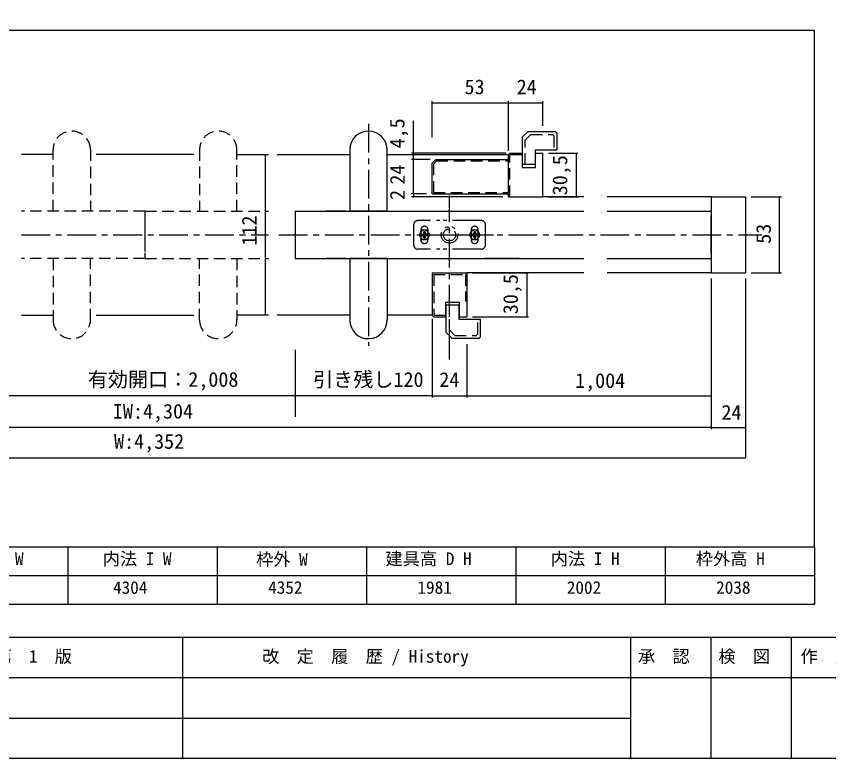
# Model space of a CAD drawing. Units: millimetres, scale not verified. Extents: x -800 to 800, y -554 to 554.
# Drawn here: x -404 to 162, y -554 to -37 of the extents above; entities that cross this region are included whole.
import ezdxf
from ezdxf.enums import TextEntityAlignment as Align

# ---------------------------------------------------------------- set-up
doc = ezdxf.new("R2010")
doc.units = ezdxf.units.MM
doc.header["$LTSCALE"] = 4
for name, pattern in [('CHAIN1', [8, 5, -1, 1, -1]), ('DOUBLE_CHAIN1', [8.8, 5, -1, 0.6, -0.6, 0.6, -1]), ('USER9', [3, 2, -1])]:
    doc.linetypes.add(name, pattern=pattern)
for name, color, linetype, lineweight in [('1-0', 7, 'Continuous', 25), ('1-4_0', 7, 'Continuous', 25), ('2-0', 7, 'Continuous', 25)]:
    doc.layers.add(name, color=color, linetype=linetype, lineweight=lineweight)
doc.styles.add('ＭＳ ゴシック', font='')
doc.styles.get('ＭＳ ゴシック').set_extended_font_data('MS Gothic')

msp = doc.modelspace()

# ---------------------------------------------------------------- linework, layer by layer
at = {"layer": '1-0'}
for p, q in [((152, -47), (-780, -47)), ((152, -47), (-780, -47)), ((152, -47), (-780, -47)), ((152, -47), (-780, -47)), ((152, -407), (152, -47)), ((152, -407), (152, -47)), ((152, -407), (-780, -407)), ((152, -407), (-780, -407)), ((-288.132, -470.401), (-288.132, -554.401)), ((23.868, -470.401), (23.868, -554.401)), ((79.868, -470.401), (79.868, -554.401)), ((135.868, -470.401), (135.868, -554.401)), ((23.868, -526.401), (-476.132, -526.401))]:
    msp.add_line(p, q, dxfattribs=at)
at = {"layer": '1-4_0'}
for p, q in [((152, -47), (-780, -47)), ((152, -47), (-780, -47)), ((152, -407), (152, -47)), ((152, -407), (-780, -407)), ((152, -407), (-780, -407)), ((-368, -407), (-368, -447)), ((-264, -407), (-264, -447)), ((-160, -407), (-160, -447)), ((-56, -407), (-56, -447)), ((48, -407), (48, -447)), ((152, -407), (152, -447)), ((152, -427), (-780, -427)), ((152, -447), (-780, -447)), ((800, -470), (-800, -470)), ((800, -498), (-476, -498))]:
    msp.add_line(p, q, dxfattribs=at)
msp.add_lwpolyline([(-800, -554), (800, -554), (800, 554), (-800, 554)], close=True, dxfattribs=at)
at = {"layer": '2-0'}
for p, q in [((-114.078, -121.35), (-114.078, -96.147)), ((-61.078, -130.85), (-61.078, -96.147)), ((-37.078, -113.35), (-37.078, -96.147)), ((-114.078, -97.397), (-37.078, -97.397)), ((-61.234, -97.397), (-60.921, -97.397)), ((-61.078, -97.397), (-37.078, -97.397)), ((-36.921, -97.397), (-37.234, -97.397)), ((-47.428, -117.35), (-51.428, -121.35)), ((-47.428, -117.35), (-28.428, -117.35)), ((-28.428, -117.35), (-27.428, -118.35)), ((-51.428, -121.35), (-51.428, -140.35)), ((-171.593, -129.735), (-171.593, -172.85)), ((-378.18, -133.35), (-400.243, -133.35)), ((-280.18, -133.35), (-348.18, -133.35)), ((-250.18, -133.35), (-228.118, -133.35)), ((-230.377, -133.194), (-230.377, -133.506)), ((-230.377, -133.35), (-230.377, -245.35)), ((-222.118, -133.35), (-171.593, -133.35)), ((-145.592, -172.85), (-145.592, -130.35)), ((-145.592, -133.35), (-61.078, -133.35)), ((-62.578, -132.35), (-128.48, -132.35)), ((-127.23, -132.194), (-127.23, -132.506)), ((-61.078, -133.35), (-60.078, -132.35)), ((-61.078, -162.85), (-61.078, -133.35)), ((-60.078, -132.35), (-51.578, -132.35)), ((-51.578, -132.35), (-51.578, -142.35)), ((-42.428, -130.35), (-42.428, -140.35)), ((-42.278, -132.35), (-37.078, -132.35)), ((-42.278, -132.35), (-37.078, -132.35)), ((-42.278, -132.35), (-37.078, -132.35)), ((-37.078, -162.85), (-37.078, -132.35)), ((-33.078, -132.35), (-12.66, -132.35)), ((-13.91, -132.194), (-13.91, -132.506)), ((-13.91, -132.35), (-13.91, -162.85)), ((-115.578, -136.85), (-128.48, -136.85)), ((-115.578, -136.85), (-128.48, -136.85)), ((-127.23, -136.694), (-127.23, -137.006)), ((-127.23, -137.006), (-127.23, -136.694)), ((-127.23, -160.85), (-127.23, -136.85)), ((-114.078, -139.35), (-111.578, -136.85)), ((-114.078, -160.85), (-114.078, -139.35)), ((-111.578, -136.85), (-61.078, -136.85)), ((-61.078, -160.85), (-61.078, -136.85)), ((-42.428, -140.35), (-51.428, -140.35)), ((-118.078, -160.85), (-128.48, -160.85)), ((-118.078, -160.85), (-128.48, -160.85)), ((-65.078, -162.85), (-128.48, -162.85)), ((-127.23, -161.006), (-127.23, -160.694)), ((-127.23, -160.694), (-127.23, -161.006)), ((-127.23, -160.85), (-127.23, -162.85)), ((-127.23, -163.006), (-127.23, -162.694)), ((-114.078, -160.85), (-61.078, -160.85)), ((-61.078, -162.85), (-37.078, -162.85)), ((-8.47, -162.85), (-37.078, -162.85)), ((-33.078, -162.85), (-12.66, -162.85)), ((-13.91, -163.006), (-13.91, -162.694)), ((80, -162.85), (7.625, -162.85)), ((80, -162.85), (80, -215.85)), ((80, -162.85), (104, -162.85)), ((104, -162.85), (104, -215.85)), ((108, -162.85), (128.988, -162.85)), ((127.738, -162.694), (127.738, -163.006)), ((127.738, -215.85), (127.738, -162.85)), ((-209.593, -172.85), (-209.593, -205.85)), ((-209.593, -172.85), (-8.47, -172.85)), ((-174.007, -172.85), (-188.027, -172.85)), ((-181.034, -172.85), (-75.012, -172.85)), ((-145.592, -172.85), (-171.593, -172.85)), ((7.625, -172.85), (80, -172.85)), ((80, -202.85), (80, -175.85)), ((-209.593, -205.85), (-8.47, -205.85)), ((-174.007, -205.85), (-188.027, -205.85)), ((-145.592, -205.85), (-171.593, -205.85)), ((-171.593, -205.85), (-171.593, -248.965)), ((-145.592, -205.85), (-145.592, -248.35)), ((-53.493, -205.85), (-77.512, -205.85)), ((7.625, -205.85), (80, -205.85)), ((-114.078, -215.85), (-114.078, -245.35)), ((-114.078, -215.85), (-90.078, -215.85)), ((-90.078, -215.85), (-90.078, -246.35)), ((-8.47, -215.85), (-90.078, -215.85)), ((-86.078, -215.85), (-46.993, -215.85)), ((-48.243, -215.694), (-48.243, -216.006)), ((-48.243, -215.85), (-48.243, -246.35)), ((80, -215.85), (7.625, -215.85)), ((80, -215.85), (104, -215.85)), ((80, -219.85), (80, -302.645)), ((80, -219.85), (80, -324.838)), ((80, -219.85), (80, -324.838)), ((104, -219.85), (104, -344.601)), ((108, -215.85), (128.988, -215.85)), ((127.738, -216.006), (127.738, -215.694)), ((-104.578, -246.35), (-104.578, -236.35)), ((-95.428, -238.35), (-104.428, -238.35)), ((-104.428, -257.35), (-104.428, -238.35)), ((-95.428, -248.35), (-95.428, -238.35)), ((-400.243, -245.35), (-378.18, -245.35)), ((-348.18, -245.35), (-280.18, -245.35)), ((-228.118, -245.35), (-250.18, -245.35)), ((-230.377, -245.506), (-230.377, -245.194)), ((-171.593, -245.35), (-222.118, -245.35)), ((-114.078, -245.35), (-145.592, -245.35)), ((-114.078, -245.35), (-113.078, -246.35)), ((-114.078, -247.85), (-114.078, -302.645)), ((-113.078, -246.35), (-104.578, -246.35)), ((-95.278, -246.35), (-90.078, -246.35)), ((-95.278, -246.35), (-90.078, -246.35)), ((-95.278, -246.35), (-90.078, -246.35)), ((-86.078, -246.35), (-46.993, -246.35)), ((-48.243, -246.506), (-48.243, -246.194)), ((-100.428, -261.35), (-104.428, -257.35)), ((-100.428, -261.35), (-81.428, -261.35)), ((-90.078, -265.549), (-90.078, -302.645)), ((-81.428, -261.35), (-80.428, -260.35)), ((-209.593, -269.558), (-209.593, -316.183)), ((-209.593, -269.558), (-209.593, -316.183)), ((-209.436, -301.395), (-209.749, -301.395)), ((-209.749, -301.395), (-209.436, -301.395)), ((-113.921, -301.395), (-114.234, -301.395)), ((-114.234, -301.395), (-113.921, -301.395)), ((-113.921, -301.395), (-114.234, -301.395)), ((-114.078, -301.395), (-90.078, -301.395)), ((-90.234, -301.395), (-89.921, -301.395)), ((-90.078, -301.395), (80, -301.395)), ((80.157, -301.395), (79.844, -301.395)), ((79.844, -323.588), (80.157, -323.588)), ((80.157, -323.588), (79.844, -323.588)), ((80, -323.588), (104, -323.588)), ((104.157, -323.588), (103.844, -323.588)), ((104.157, -344.601), (103.844, -344.601))]:
    msp.add_line(p, q, dxfattribs=at)
at = {"layer": '2-0', "linetype": 'CHAIN1'}
for p, q in [((-158.593, -112.038), (-158.593, -266.661)), ((-102.078, -276.198), (-102.078, -162.011)), ((-400.243, -189.35), (-228.118, -189.35)), ((-239.272, -189.35), (-228.118, -189.35)), ((-220.95, -189.35), (115.43, -189.35)), ((-110.827, -189.35), (-71.504, -189.35))]:
    msp.add_line(p, q, dxfattribs=at)
at = {"layer": '2-0', "linetype": 'USER9'}
for p, q in [((-45.428, -119.35), (-49.418, -123.34)), ((-49.418, -140.35), (-49.418, -123.34)), ((-45.428, -119.35), (-30.418, -119.35)), ((-30.418, -119.35), (-29.418, -120.35)), ((-29.418, -120.35), (-29.418, -130.35)), ((-352.18, -129.735), (-352.18, -172.85)), ((-276.18, -129.735), (-276.18, -172.85)), ((-378.18, -172.85), (-378.18, -130.35)), ((-250.18, -172.85), (-250.18, -130.35)), ((-60.078, -133.764), (-59.663, -133.35)), ((-60.078, -162.85), (-60.078, -133.764)), ((-59.663, -133.35), (-51.578, -133.35)), ((-113.078, -139.764), (-111.163, -137.85)), ((-113.078, -159.85), (-113.078, -139.764)), ((-111.163, -137.85), (-61.078, -137.85)), ((-113.078, -159.85), (-61.078, -159.85)), ((-314.18, -172.85), (-400.243, -172.85)), ((-314.18, -172.85), (-314.18, -200.85)), ((-314.18, -172.85), (-228.118, -172.85)), ((-314.18, -205.85), (-400.243, -205.85)), ((-378.18, -205.85), (-378.18, -248.35)), ((-352.18, -248.965), (-352.18, -205.85)), ((-276.18, -248.965), (-276.18, -205.85)), ((-250.18, -205.85), (-250.18, -248.35)), ((-113.078, -216.85), (-113.078, -244.936)), ((-113.078, -216.85), (-91.078, -216.85)), ((-91.078, -216.85), (-91.078, -235.85)), ((-102.428, -238.35), (-102.428, -255.36)), ((-113.078, -244.936), (-112.663, -245.35)), ((-112.663, -245.35), (-104.578, -245.35)), ((-82.428, -258.35), (-82.428, -248.35)), ((-102.428, -255.36), (-98.438, -259.35)), ((-98.438, -259.35), (-83.428, -259.35)), ((-82.428, -258.35), (-83.428, -259.35))]:
    msp.add_line(p, q, dxfattribs=at)
at = {"layer": '2-0', "linetype": 'DOUBLE_CHAIN1'}
for p, q in [((-80.077, -179.35), (-124.078, -179.35)), ((-127.078, -182.35), (-127.078, -196.35)), ((-122.078, -185.85), (-122.078, -192.85)), ((-117.078, -192.85), (-117.078, -185.85)), ((-87.078, -185.85), (-87.078, -192.85)), ((-82.077, -192.85), (-82.077, -185.85)), ((-77.077, -196.35), (-77.077, -182.35)), ((-120.481, -189.027), (-120.682, -188.825)), ((-120.102, -188.245), (-119.901, -188.447)), ((-119.901, -190.253), (-120.102, -190.455)), ((-119.255, -188.447), (-119.07, -188.842)), ((-119.053, -190.455), (-119.255, -190.253)), ((-118.675, -189.027), (-118.473, -188.825)), ((-118.675, -189.673), (-118.473, -189.875)), ((-85.48, -189.673), (-85.682, -189.875)), ((-85.48, -189.027), (-85.085, -188.842)), ((-84.901, -188.447), (-85.102, -188.245)), ((-85.102, -190.455), (-84.901, -190.253)), ((-84.053, -188.245), (-84.254, -188.447)), ((-83.473, -188.825), (-83.675, -189.027)), ((-83.675, -189.673), (-83.473, -189.875)), ((-80.077, -199.35), (-124.078, -199.35))]:
    msp.add_line(p, q, dxfattribs=at)
at = {"layer": '2-0'}
for points in [[(-127.23, -136.85), (-127.23, -132.35), (-127.23, -109.933)], [(-27.428, -118.35), (-27.428, -130.35), (-42.428, -130.35)], [(-51.578, -142.35), (-42.278, -142.35), (-42.278, -132.35)], [(-708.823, -219.85), (-708.823, -344.601), (-314.18, -344.601), (104, -344.601)], [(-104.578, -236.35), (-95.278, -236.35), (-95.278, -246.35)], [(-80.428, -260.35), (-80.428, -248.35), (-95.428, -248.35)], [(-114.078, -301.395), (-314.18, -301.395), (-514.283, -301.395)], [(80, -323.588), (-314.18, -323.588), (-684.823, -323.588)]]:
    msp.add_lwpolyline(points, dxfattribs=at)
at = {"layer": '2-0', "linetype": 'USER9'}
msp.add_lwpolyline([(-314.18, -177.85), (-314.18, -205.85), (-228.118, -205.85)], dxfattribs=at)
at = {"layer": '2-0', "linetype": 'DOUBLE_CHAIN1'}
for points in [[(-121.448, -192.589), (-117.708, -192.589), (-115.838, -189.35), (-117.708, -186.111), (-121.448, -186.111), (-123.318, -189.35)], [(-80.837, -189.35), (-82.707, -186.111), (-86.448, -186.111), (-88.318, -189.35), (-86.448, -192.589), (-82.707, -192.589)], [(-120.085, -188.842), (-119.901, -188.447), (-119.905, -188.281), (-120.042, -187.186), (-120.102, -188.245), (-120.287, -188.641)], [(-119.113, -191.514), (-119.053, -190.455), (-118.869, -190.059), (-119.07, -189.857), (-119.255, -190.253), (-119.251, -190.419)], [(-118.509, -189.023), (-117.411, -188.885), (-118.473, -188.825), (-118.869, -188.641), (-119.07, -188.842), (-118.675, -189.027)], [(-85.085, -189.857), (-85.48, -189.673), (-85.647, -189.677), (-86.744, -189.814), (-85.682, -189.875), (-85.287, -190.059)], [(-84.901, -188.447), (-84.905, -188.281), (-85.042, -187.186), (-85.102, -188.245), (-85.287, -188.641), (-85.085, -188.842)], [(-82.411, -188.885), (-83.473, -188.825), (-83.868, -188.641), (-84.07, -188.842), (-83.675, -189.027), (-83.508, -189.023)]]:
    msp.add_lwpolyline(points, close=True, dxfattribs=at)
for points in [[(-120.085, -188.842), (-120.481, -189.027), (-120.647, -189.023), (-121.744, -188.885), (-120.682, -188.825), (-120.287, -188.641)], [(-120.042, -191.514), (-120.102, -190.455), (-120.287, -190.059), (-120.682, -189.875), (-121.744, -189.814), (-120.647, -189.677), (-120.481, -189.673), (-120.682, -189.875)], [(-120.481, -189.673), (-120.085, -189.857), (-120.287, -190.059)], [(-120.085, -189.857), (-119.901, -190.253), (-119.905, -190.419), (-120.042, -191.514)], [(-118.869, -188.641), (-119.053, -188.245), (-119.113, -187.186), (-119.251, -188.281), (-119.255, -188.447), (-119.053, -188.245)], [(-119.07, -189.857), (-118.675, -189.673), (-118.509, -189.677), (-117.411, -189.814), (-118.473, -189.875), (-118.869, -190.059)], [(-85.287, -188.641), (-85.682, -188.825), (-86.744, -188.885), (-85.647, -189.023), (-85.48, -189.027), (-85.682, -188.825)], [(-85.085, -189.857), (-84.901, -190.253), (-84.905, -190.419), (-85.042, -191.514), (-85.102, -190.455), (-85.287, -190.059)], [(-84.07, -188.842), (-84.254, -188.447), (-84.25, -188.281), (-84.113, -187.186), (-84.053, -188.245), (-83.868, -188.641)], [(-82.411, -189.814), (-83.473, -189.875), (-83.868, -190.059), (-84.053, -190.455), (-84.113, -191.514), (-84.25, -190.419), (-84.254, -190.253), (-84.053, -190.455)], [(-84.254, -190.253), (-84.07, -189.857), (-83.868, -190.059)], [(-84.07, -189.857), (-83.675, -189.673), (-83.508, -189.677), (-82.411, -189.814)]]:
    msp.add_lwpolyline(points, dxfattribs=at)
for radius in [5.75, 4.25]:
    msp.add_circle((-102.078, -189.35), radius, dxfattribs=at)
at = {"layer": '2-0'}
for centre, radius, start, end in [((-61.078, -97.397), 0.156, 0, 180), ((-37.078, -97.397), 0.156, 180, 0), ((-158.593, -130.042), 13.004, 358.64478, 178.64478), ((-230.377, -133.35), 0.156, 270, 90), ((-127.23, -132.35), 0.156, 270, 90), ((-13.91, -132.35), 0.156, 270, 90), ((-127.23, -136.85), 0.156, 90, 270), ((-127.23, -136.85), 0.156, 270, 90), ((-127.23, -160.85), 0.156, 90, 270), ((-127.23, -162.85), 0.156, 90, 270), ((-127.23, -160.85), 0.156, 270, 90), ((-13.91, -162.85), 0.156, 90, 270), ((127.738, -162.85), 0.156, 270, 90), ((-48.243, -215.85), 0.156, 270, 90), ((127.738, -215.85), 0.156, 90, 270), ((-230.377, -245.35), 0.156, 90, 270), ((-158.593, -248.658), 13.004, 181.35522, 1.35522), ((-48.243, -246.35), 0.156, 90, 270), ((-209.593, -301.395), 0.156, 0, 180), ((-209.593, -301.395), 0.156, 180, 0), ((-114.078, -301.395), 0.156, 0, 180), ((-114.078, -301.395), 0.156, 180, 0), ((-114.078, -301.395), 0.156, 180, 0), ((-90.078, -301.395), 0.156, 0, 180), ((80, -301.395), 0.156, 180, 0), ((80, -323.588), 0.156, 0, 180), ((80, -323.588), 0.156, 180, 0), ((104, -323.588), 0.156, 180, 0), ((104, -344.601), 0.156, 180, 0)]:
    msp.add_arc(centre, radius, start, end, dxfattribs=at)
at = {"layer": '2-0', "linetype": 'USER9'}
for centre, start, end in [((-365.18, -130.042), 1.35522, 181.35522), ((-263.18, -130.042), 358.64478, 178.64478), ((-365.18, -248.658), 178.64478, 358.64478), ((-263.18, -248.658), 181.35522, 1.35522)]:
    msp.add_arc(centre, 13.004, start, end, dxfattribs=at)
at = {"layer": '2-0', "linetype": 'DOUBLE_CHAIN1'}
for centre, radius, start, end in [((-124.078, -182.35), 3, 90, 180), ((-80.077, -182.35), 3, 0, 90), ((-119.578, -189.35), 3.25, 37.66427, 37.44941), ((-119.578, -185.85), 2.5, 90, 180), ((-119.578, -185.85), 2.5, 0, 90), ((-84.578, -189.35), 3.25, 37.66427, 37.44941), ((-84.578, -185.85), 2.5, 90, 180), ((-84.578, -185.85), 2.5, 0, 90), ((-119.31, -189.35), 2.478, 169.19486, 190.80514), ((-119.578, -189.35), 1.118, 162.98773, 197.01227), ((-119.578, -189.62), 2.478, 90, 100.80514), ((-119.578, -189.08), 2.478, 259.19486, 270), ((-119.578, -189.35), 1.118, 72.98773, 107.01227), ((-119.578, -189.35), 1.118, 252.98773, 287.01227), ((-119.578, -189.62), 2.478, 79.19486, 90), ((-119.578, -189.08), 2.478, 270, 280.80514), ((-119.578, -189.35), 1.118, 342.98773, 17.01227), ((-119.845, -189.35), 2.478, 349.19486, 10.80514), ((-84.31, -189.35), 2.478, 169.19486, 190.80514), ((-84.578, -189.35), 1.118, 162.98773, 197.01227), ((-84.578, -189.62), 2.478, 90, 100.80514), ((-84.578, -189.08), 2.478, 259.19486, 270), ((-84.578, -189.35), 1.118, 72.98773, 107.01227), ((-84.578, -189.35), 1.118, 252.98773, 287.01227), ((-84.578, -189.62), 2.478, 79.19486, 90), ((-84.578, -189.08), 2.478, 270, 280.80514), ((-84.578, -189.35), 1.118, 342.98773, 17.01227), ((-84.845, -189.35), 2.478, 349.19486, 10.80514), ((-124.078, -196.35), 3, 180, 270), ((-119.578, -192.85), 2.5, 180, 270), ((-119.578, -192.85), 2.5, 270, 0), ((-84.578, -192.85), 2.5, 180, 270), ((-84.578, -192.85), 2.5, 270, 0), ((-80.077, -196.35), 3, 270, 0)]:
    msp.add_arc(centre, radius, start, end, dxfattribs=at)

# ---------------------------------------------------------------- texts
at = {"layer": '1-0', "style": 'ＭＳ ゴシック'}
for s, p in [('第\u30001\u3000版', (-419.021, -490.087)), ('改\u3000定\u3000履\u3000歴 / History', (-232.538, -490.087)), ('承\u3000認', (29.163, -490.087)), ('検\u3000図', (85.109, -490.087)), ('作\u3000成', (142.334, -490.087))]:
    msp.add_text(s, height=8.798, dxfattribs=at).set_placement(p, align=Align.BOTTOM_LEFT)
at = {"layer": '1-4_0', "style": 'ＭＳ ゴシック'}
for s, p in [('建具幅 D W', (-458.68, -422.098)), ('内法 I W', (-343.653, -422.098)), ('枠外 W', (-236.833, -422.408)), ('建具高 D H', (-146.68, -422.098)), ('内法 I H', (-31.653, -422.098)), ('枠外高 H', (69.474, -422.098)), ('4304', (-336.431, -442.098)), ('4352', (-228.431, -442.098)), ('1981', (-124.431, -442.098)), ('2002', (-20.431, -442.098)), ('2038', (83.569, -442.098))]:
    msp.add_text(s, height=8.798, dxfattribs=at).set_placement(p, align=Align.BOTTOM_LEFT)
at = {"layer": '2-0', "style": 'ＭＳ ゴシック'}
for s, p in [('53', (-91.644, -94.404)), ('24', (-55.286, -94.404)), ('有効開口：2,008', (-353.981, -298.276)), ('引き残し120', (-197.093, -298.339)), ('24', (-109.213, -298.402)), ('1,004', (-14.643, -299.059)), ('IW:4,304', (-336.543, -320.469)), ('24', (87.275, -321.22)), ('W:4,352', (-335.736, -341.482))]:
    msp.add_text(s, height=10.26, dxfattribs=at).set_placement(p, align=Align.BOTTOM_LEFT)
for s, p in [('4,5', (-130.349, -129.095)), ('30,5', (-17.03, -161.759)), ('24', (-130.223, -154.332)), ('2', (-130.223, -164.995)), ('112', (-233.371, -196.79)), ('53', (124.745, -195.566)), ('30,5', (-51.362, -244.606))]:
    msp.add_text(s, height=10.26, rotation=90, dxfattribs=at).set_placement(p, align=Align.BOTTOM_LEFT)

doc.saveas('drawing.dxf')
